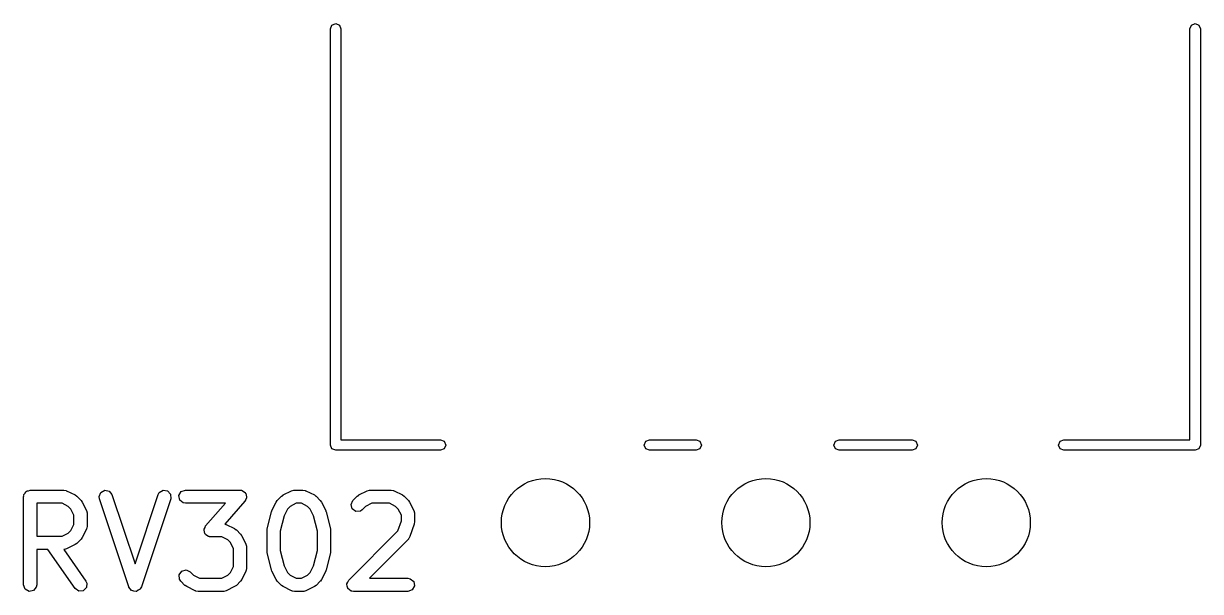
# Model space of a CAD drawing. Extents: x 63 to 233, y -146 to -43.
# Drawn here: x 107.03 to 120.38, y -101.87 to -95.43 of the extents above; entities that cross this region are included whole.
import ezdxf

# ---------------------------------------------------------------- set-up
doc = ezdxf.new("R2010")
doc.units = 0
doc.layers.add('BLACK', color=7, linetype='CONTINUOUS')

msp = doc.modelspace()

# ---------------------------------------------------------------- linework, layer by layer
at = {"layer": 'BLACK', "linetype": 'CONTINUOUS'}
for p, q in [((110.507, -95.492), (110.525, -95.4496)), ((110.525, -95.4496), (110.567, -95.432)), ((110.567, -95.432), (110.609, -95.4496)), ((110.609, -95.4496), (110.627, -95.492)), ((120.257, -95.492), (120.275, -95.4496)), ((120.275, -95.4496), (120.317, -95.432)), ((120.317, -95.432), (120.359, -95.4496)), ((120.359, -95.4496), (120.377, -95.492)), ((110.507, -100.212), (110.507, -95.492)), ((110.627, -95.492), (110.627, -100.152)), ((120.257, -100.152), (120.257, -95.492)), ((120.377, -95.492), (120.377, -100.212)), ((110.525, -100.254), (110.507, -100.212)), ((110.567, -100.272), (110.525, -100.254)), ((110.627, -100.152), (111.757, -100.152)), ((111.757, -100.152), (111.799, -100.17)), ((111.799, -100.254), (111.757, -100.272)), ((111.799, -100.17), (111.817, -100.212)), ((111.817, -100.212), (111.799, -100.254)), ((114.067, -100.212), (114.085, -100.17)), ((114.085, -100.254), (114.067, -100.212)), ((114.085, -100.17), (114.127, -100.152)), ((114.127, -100.272), (114.085, -100.254)), ((114.127, -100.152), (114.657, -100.152)), ((114.657, -100.152), (114.699, -100.17)), ((114.699, -100.254), (114.657, -100.272)), ((114.699, -100.17), (114.717, -100.212)), ((114.717, -100.212), (114.699, -100.254)), ((116.217, -100.212), (116.235, -100.17)), ((116.235, -100.254), (116.217, -100.212)), ((116.235, -100.17), (116.277, -100.152)), ((116.277, -100.272), (116.235, -100.254)), ((116.277, -100.152), (117.107, -100.152)), ((117.107, -100.152), (117.149, -100.17)), ((117.149, -100.254), (117.107, -100.272)), ((117.149, -100.17), (117.167, -100.212)), ((117.167, -100.212), (117.149, -100.254)), ((118.767, -100.212), (118.785, -100.17)), ((118.785, -100.254), (118.767, -100.212)), ((118.785, -100.17), (118.827, -100.152)), ((118.827, -100.272), (118.785, -100.254)), ((118.827, -100.152), (120.257, -100.152)), ((120.359, -100.254), (120.317, -100.272)), ((120.377, -100.212), (120.359, -100.254)), ((110.572, -100.27), (110.567, -100.272)), ((110.577, -100.272), (110.572, -100.27)), ((111.757, -100.272), (110.577, -100.272)), ((114.657, -100.272), (114.127, -100.272)), ((117.107, -100.272), (116.277, -100.272)), ((120.317, -100.272), (118.827, -100.272)), ((107.026, -100.798), (107.028, -100.789)), ((107.026, -101.798), (107.026, -100.798)), ((107.027, -100.785), (107.029, -100.782)), ((107.028, -100.789), (107.027, -100.785)), ((107.029, -100.782), (107.03, -100.773)), ((107.03, -100.773), (107.043, -100.758)), ((107.043, -100.758), (107.053, -100.741)), ((107.053, -100.741), (107.059, -100.739)), ((107.059, -100.739), (107.063, -100.733)), ((107.063, -100.733), (107.083, -100.73)), ((107.083, -100.73), (107.101, -100.723)), ((107.101, -100.723), (107.482, -100.723)), ((107.482, -100.723), (107.508, -100.728)), ((107.508, -100.728), (107.511, -100.731)), ((107.511, -100.731), (107.515, -100.731)), ((107.515, -100.731), (107.611, -100.779)), ((107.611, -100.779), (107.629, -100.792)), ((107.629, -100.792), (107.63, -100.793)), ((107.63, -100.793), (107.678, -100.841)), ((107.883, -100.796), (107.902, -100.749)), ((107.887, -100.822), (107.883, -100.796)), ((107.902, -100.749), (107.947, -100.724)), ((107.947, -100.724), (107.997, -100.734)), ((107.997, -100.734), (108.029, -100.775)), ((108.029, -100.775), (108.291, -101.561)), ((108.291, -101.561), (108.554, -100.775)), ((108.554, -100.775), (108.566, -100.752)), ((108.566, -100.752), (108.61, -100.725)), ((108.61, -100.725), (108.66, -100.732)), ((108.66, -100.732), (108.695, -100.771)), ((108.695, -100.771), (108.696, -100.822)), ((108.789, -100.785), (108.815, -100.741)), ((108.798, -100.836), (108.789, -100.785)), ((108.815, -100.741), (108.863, -100.723)), ((108.863, -100.723), (109.482, -100.723)), ((109.482, -100.723), (109.493, -100.725)), ((109.493, -100.725), (109.496, -100.725)), ((109.496, -100.725), (109.499, -100.726)), ((109.499, -100.726), (109.508, -100.728)), ((109.508, -100.728), (109.523, -100.741)), ((109.523, -100.741), (109.54, -100.751)), ((109.54, -100.751), (109.542, -100.757)), ((109.542, -100.757), (109.547, -100.761)), ((109.547, -100.761), (109.55, -100.781)), ((109.55, -100.781), (109.557, -100.8)), ((109.557, -100.8), (109.555, -100.806)), ((109.905, -100.841), (109.953, -100.793)), ((109.953, -100.793), (109.971, -100.78)), ((109.971, -100.78), (109.972, -100.779)), ((109.972, -100.779), (110.067, -100.731)), ((110.067, -100.731), (110.092, -100.724)), ((110.092, -100.724), (110.097, -100.725)), ((110.097, -100.725), (110.101, -100.723)), ((110.101, -100.723), (110.196, -100.723)), ((110.196, -100.723), (110.222, -100.728)), ((110.222, -100.728), (110.225, -100.731)), ((110.225, -100.731), (110.23, -100.731)), ((110.23, -100.731), (110.325, -100.779)), ((110.325, -100.779), (110.343, -100.792)), ((110.343, -100.792), (110.344, -100.793)), ((110.344, -100.793), (110.392, -100.841)), ((110.762, -100.841), (110.81, -100.793)), ((110.81, -100.793), (110.828, -100.78)), ((110.828, -100.78), (110.829, -100.779)), ((110.829, -100.779), (110.925, -100.731)), ((110.925, -100.731), (110.95, -100.724)), ((110.95, -100.724), (110.954, -100.725)), ((110.954, -100.725), (110.958, -100.723)), ((110.958, -100.723), (111.196, -100.723)), ((111.196, -100.723), (111.222, -100.728)), ((111.222, -100.728), (111.225, -100.731)), ((111.225, -100.731), (111.23, -100.731)), ((111.23, -100.731), (111.325, -100.779)), ((111.325, -100.779), (111.343, -100.792)), ((111.343, -100.792), (111.344, -100.793)), ((111.344, -100.793), (111.392, -100.841)), ((107.176, -100.873), (107.176, -101.247)), ((107.464, -100.873), (107.176, -100.873)), ((107.533, -100.908), (107.464, -100.873)), ((107.563, -100.938), (107.533, -100.908)), ((107.678, -100.841), (107.691, -100.859)), ((107.691, -100.859), (107.692, -100.86)), ((107.692, -100.86), (107.739, -100.955)), ((108.22, -101.822), (107.887, -100.822)), ((108.696, -100.822), (108.363, -101.822)), ((108.837, -100.869), (108.798, -100.836)), ((108.863, -100.873), (108.837, -100.869)), ((109.317, -100.873), (108.863, -100.873)), ((109.092, -101.13), (109.317, -100.873)), ((109.538, -100.848), (109.311, -101.108)), ((109.546, -100.829), (109.538, -100.848)), ((109.556, -100.811), (109.546, -100.829)), ((109.555, -100.806), (109.556, -100.811)), ((109.843, -100.955), (109.891, -100.86)), ((109.891, -100.86), (109.904, -100.842)), ((109.904, -100.842), (109.905, -100.841)), ((110.05, -100.908), (110.02, -100.938)), ((110.119, -100.873), (110.05, -100.908)), ((110.178, -100.873), (110.119, -100.873)), ((110.247, -100.908), (110.178, -100.873)), ((110.277, -100.938), (110.247, -100.908)), ((110.392, -100.841), (110.405, -100.859)), ((110.405, -100.859), (110.406, -100.86)), ((110.406, -100.86), (110.454, -100.955)), ((110.741, -100.887), (110.762, -100.841)), ((110.754, -100.937), (110.741, -100.887)), ((110.907, -100.908), (110.868, -100.947)), ((110.976, -100.873), (110.907, -100.908)), ((111.178, -100.873), (110.976, -100.873)), ((111.247, -100.908), (111.178, -100.873)), ((111.277, -100.938), (111.247, -100.908)), ((111.392, -100.841), (111.405, -100.859)), ((111.405, -100.859), (111.406, -100.86)), ((111.406, -100.86), (111.454, -100.955)), ((107.597, -101.007), (107.563, -100.938)), ((107.597, -101.114), (107.597, -101.007)), ((107.739, -100.955), (107.747, -100.98)), ((107.747, -100.98), (107.746, -100.985)), ((107.746, -100.985), (107.747, -100.989)), ((107.747, -100.989), (107.747, -101.132)), ((109.79, -101.161), (109.838, -100.971)), ((109.838, -100.971), (109.843, -100.959)), ((109.843, -100.959), (109.843, -100.955)), ((109.981, -101.015), (109.938, -101.189)), ((110.02, -100.938), (109.981, -101.015)), ((110.316, -101.015), (110.277, -100.938)), ((110.359, -101.189), (110.316, -101.015)), ((110.454, -100.955), (110.457, -100.968)), ((110.457, -100.968), (110.459, -100.971)), ((110.459, -100.971), (110.507, -101.161)), ((110.796, -100.966), (110.754, -100.937)), ((110.847, -100.962), (110.796, -100.966)), ((110.868, -100.947), (110.847, -100.962)), ((111.312, -101.007), (111.277, -100.938)), ((111.312, -101.072), (111.312, -101.007)), ((111.454, -100.955), (111.461, -100.98)), ((111.461, -100.98), (111.46, -100.985)), ((111.46, -100.985), (111.462, -100.989)), ((111.462, -100.989), (111.462, -101.084)), ((107.533, -101.213), (107.563, -101.183)), ((107.563, -101.183), (107.597, -101.114)), ((107.739, -101.165), (107.692, -101.26)), ((107.74, -101.161), (107.739, -101.165)), ((107.743, -101.157), (107.74, -101.161)), ((107.747, -101.132), (107.743, -101.157)), ((109.074, -101.178), (109.076, -101.172)), ((109.08, -101.197), (109.074, -101.178)), ((109.075, -101.166), (109.085, -101.149)), ((109.076, -101.172), (109.075, -101.166)), ((109.084, -101.217), (109.08, -101.197)), ((109.085, -101.149), (109.092, -101.13)), ((109.311, -101.108), (109.317, -101.109)), ((109.317, -101.109), (109.321, -101.112)), ((109.321, -101.112), (109.325, -101.112)), ((109.325, -101.112), (109.42, -101.16)), ((109.42, -101.16), (109.438, -101.173)), ((109.438, -101.173), (109.44, -101.174)), ((109.44, -101.174), (109.487, -101.222)), ((109.788, -101.179), (109.79, -101.165)), ((109.788, -101.417), (109.788, -101.179)), ((109.79, -101.165), (109.79, -101.161)), ((109.938, -101.189), (109.938, -101.408)), ((110.359, -101.408), (110.359, -101.189)), ((110.507, -101.161), (110.508, -101.176)), ((110.508, -101.176), (110.509, -101.179)), ((110.509, -101.179), (110.509, -101.417)), ((110.715, -101.745), (111.273, -101.186)), ((111.273, -101.186), (111.312, -101.072)), ((111.458, -101.108), (111.41, -101.251)), ((111.462, -101.084), (111.458, -101.106)), ((111.458, -101.106), (111.458, -101.108)), ((107.176, -101.247), (107.464, -101.247)), ((107.464, -101.247), (107.533, -101.213)), ((107.63, -101.328), (107.612, -101.34)), ((107.678, -101.28), (107.63, -101.328)), ((107.692, -101.26), (107.678, -101.279)), ((107.678, -101.279), (107.678, -101.28)), ((109.088, -101.221), (109.084, -101.217)), ((109.09, -101.226), (109.088, -101.221)), ((109.107, -101.237), (109.09, -101.226)), ((109.123, -101.25), (109.107, -101.237)), ((109.131, -101.251), (109.123, -101.25)), ((109.134, -101.253), (109.131, -101.251)), ((109.137, -101.252), (109.134, -101.253)), ((109.149, -101.254), (109.137, -101.252)), ((109.274, -101.254), (109.149, -101.254)), ((109.342, -101.289), (109.274, -101.254)), ((109.373, -101.319), (109.342, -101.289)), ((109.407, -101.388), (109.373, -101.319)), ((109.487, -101.222), (109.5, -101.24)), ((109.5, -101.24), (109.501, -101.241)), ((109.501, -101.241), (109.549, -101.336)), ((111.392, -101.28), (110.949, -101.723)), ((111.394, -101.276), (111.392, -101.28)), ((111.398, -101.274), (111.394, -101.276)), ((111.41, -101.251), (111.398, -101.274)), ((107.3, -101.397), (107.176, -101.397)), ((107.176, -101.397), (107.176, -101.798)), ((107.611, -101.841), (107.3, -101.397)), ((107.486, -101.396), (107.483, -101.397)), ((107.483, -101.397), (107.734, -101.755)), ((107.49, -101.397), (107.486, -101.396)), ((107.515, -101.389), (107.49, -101.397)), ((107.611, -101.342), (107.515, -101.389)), ((107.612, -101.34), (107.611, -101.342)), ((109.407, -101.59), (109.407, -101.388)), ((109.549, -101.336), (109.556, -101.361)), ((109.556, -101.361), (109.555, -101.366)), ((109.555, -101.366), (109.557, -101.37)), ((109.557, -101.37), (109.557, -101.608)), ((109.789, -101.421), (109.788, -101.417)), ((109.79, -101.436), (109.789, -101.421)), ((109.838, -101.626), (109.79, -101.436)), ((109.938, -101.408), (109.981, -101.582)), ((110.316, -101.582), (110.359, -101.408)), ((110.507, -101.436), (110.459, -101.626)), ((110.509, -101.417), (110.507, -101.432)), ((110.507, -101.432), (110.507, -101.436)), ((109.373, -101.659), (109.407, -101.59)), ((109.981, -101.582), (110.02, -101.659)), ((110.277, -101.659), (110.316, -101.582)), ((108.79, -101.684), (108.82, -101.642)), ((108.795, -101.735), (108.79, -101.684)), ((108.82, -101.642), (108.869, -101.628)), ((108.869, -101.628), (108.916, -101.65)), ((108.916, -101.65), (108.955, -101.689)), ((108.955, -101.689), (109.023, -101.723)), ((109.023, -101.723), (109.274, -101.723)), ((109.274, -101.723), (109.342, -101.689)), ((109.342, -101.689), (109.373, -101.659)), ((109.549, -101.641), (109.501, -101.737)), ((109.552, -101.634), (109.549, -101.637)), ((109.549, -101.637), (109.549, -101.641)), ((109.557, -101.608), (109.552, -101.634)), ((109.84, -101.629), (109.838, -101.626)), ((109.843, -101.641), (109.84, -101.629)), ((109.891, -101.737), (109.843, -101.641)), ((110.02, -101.659), (110.05, -101.689)), ((110.05, -101.689), (110.119, -101.723)), ((110.119, -101.723), (110.178, -101.723)), ((110.178, -101.723), (110.247, -101.689)), ((110.247, -101.689), (110.277, -101.659)), ((110.454, -101.641), (110.406, -101.737)), ((110.459, -101.626), (110.454, -101.638)), ((110.454, -101.638), (110.454, -101.641)), ((110.949, -101.723), (111.387, -101.723)), ((111.387, -101.723), (111.412, -101.728)), ((111.412, -101.728), (111.452, -101.761)), ((107.043, -101.847), (107.026, -101.798)), ((107.088, -101.872), (107.043, -101.847)), ((107.138, -101.863), (107.088, -101.872)), ((107.171, -101.824), (107.138, -101.863)), ((107.176, -101.798), (107.171, -101.824)), ((107.653, -101.871), (107.611, -101.841)), ((107.704, -101.866), (107.653, -101.871)), ((107.74, -101.83), (107.704, -101.866)), ((107.734, -101.755), (107.745, -101.779)), ((107.745, -101.779), (107.74, -101.83)), ((108.222, -101.824), (108.22, -101.822)), ((108.222, -101.826), (108.222, -101.824)), ((108.237, -101.844), (108.222, -101.826)), ((108.252, -101.862), (108.237, -101.844)), ((108.254, -101.863), (108.252, -101.862)), ((108.256, -101.864), (108.254, -101.863)), ((108.279, -101.868), (108.256, -101.864)), ((108.302, -101.873), (108.279, -101.868)), ((108.327, -101.859), (108.306, -101.872)), ((108.348, -101.848), (108.327, -101.859)), ((108.35, -101.845), (108.348, -101.846)), ((108.348, -101.846), (108.348, -101.848)), ((108.363, -101.822), (108.35, -101.845)), ((108.81, -101.756), (108.795, -101.735)), ((108.857, -101.804), (108.81, -101.756)), ((108.859, -101.804), (108.857, -101.804)), ((108.877, -101.818), (108.859, -101.804)), ((108.972, -101.865), (108.877, -101.818)), ((108.977, -101.866), (108.972, -101.865)), ((108.98, -101.869), (108.977, -101.866)), ((109.325, -101.865), (109.3, -101.873)), ((109.42, -101.818), (109.325, -101.865)), ((109.421, -101.817), (109.42, -101.818)), ((109.44, -101.804), (109.421, -101.817)), ((109.487, -101.756), (109.44, -101.804)), ((109.488, -101.755), (109.487, -101.756)), ((109.501, -101.737), (109.488, -101.755)), ((109.892, -101.738), (109.891, -101.737)), ((109.905, -101.756), (109.892, -101.738)), ((109.953, -101.804), (109.905, -101.756)), ((109.954, -101.804), (109.953, -101.804)), ((109.972, -101.818), (109.954, -101.804)), ((110.067, -101.865), (109.972, -101.818)), ((110.072, -101.866), (110.067, -101.865)), ((110.075, -101.869), (110.072, -101.866)), ((110.23, -101.865), (110.205, -101.873)), ((110.325, -101.818), (110.23, -101.865)), ((110.326, -101.817), (110.325, -101.818)), ((110.344, -101.804), (110.326, -101.817)), ((110.392, -101.756), (110.344, -101.804)), ((110.393, -101.755), (110.392, -101.756)), ((110.406, -101.737), (110.393, -101.755)), ((110.693, -101.792), (110.694, -101.789)), ((110.699, -101.814), (110.693, -101.792)), ((110.694, -101.785), (110.705, -101.766)), ((110.694, -101.789), (110.694, -101.785)), ((110.703, -101.836), (110.699, -101.814)), ((110.705, -101.838), (110.703, -101.836)), ((110.705, -101.766), (110.715, -101.745)), ((110.706, -101.841), (110.705, -101.838)), ((110.725, -101.854), (110.706, -101.841)), ((110.742, -101.869), (110.725, -101.854)), ((111.435, -101.856), (111.387, -101.873)), ((111.461, -101.811), (111.435, -101.856)), ((111.452, -101.761), (111.461, -101.811)), ((108.304, -101.872), (108.302, -101.873)), ((108.306, -101.872), (108.304, -101.872)), ((109.006, -101.873), (108.98, -101.869)), ((109.291, -101.873), (109.006, -101.873)), ((109.296, -101.872), (109.291, -101.873)), ((109.3, -101.873), (109.296, -101.872)), ((110.101, -101.873), (110.075, -101.869)), ((110.196, -101.873), (110.101, -101.873)), ((110.2, -101.872), (110.196, -101.873)), ((110.205, -101.873), (110.2, -101.872)), ((110.747, -101.87), (110.742, -101.869)), ((110.748, -101.871), (110.747, -101.87)), ((110.751, -101.871), (110.748, -101.871)), ((110.768, -101.873), (110.751, -101.871)), ((111.387, -101.873), (110.768, -101.873))]:
    msp.add_line(p, q, dxfattribs=at)
at = {"layer": 'BLACK'}
for centre in [(112.947, -101.092), (115.447, -101.092), (117.947, -101.092)]:
    msp.add_circle(centre, 0.5, dxfattribs=at)

doc.saveas('drawing.dxf')
